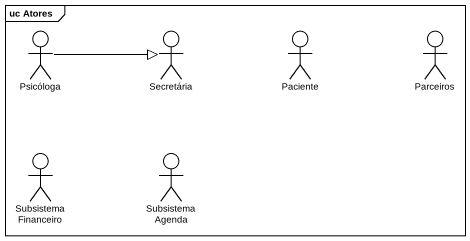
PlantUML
@startuml
mainframe uc Atores
actor Psicóloga
actor Secretária
actor Paciente
actor Parceiros
actor "Subsistema Financeiro" as Subsistema_Financeiro
actor "Subsistema Agenda" as Subsistema_Agenda
Psicóloga -right-|> Secretária
@enduml
